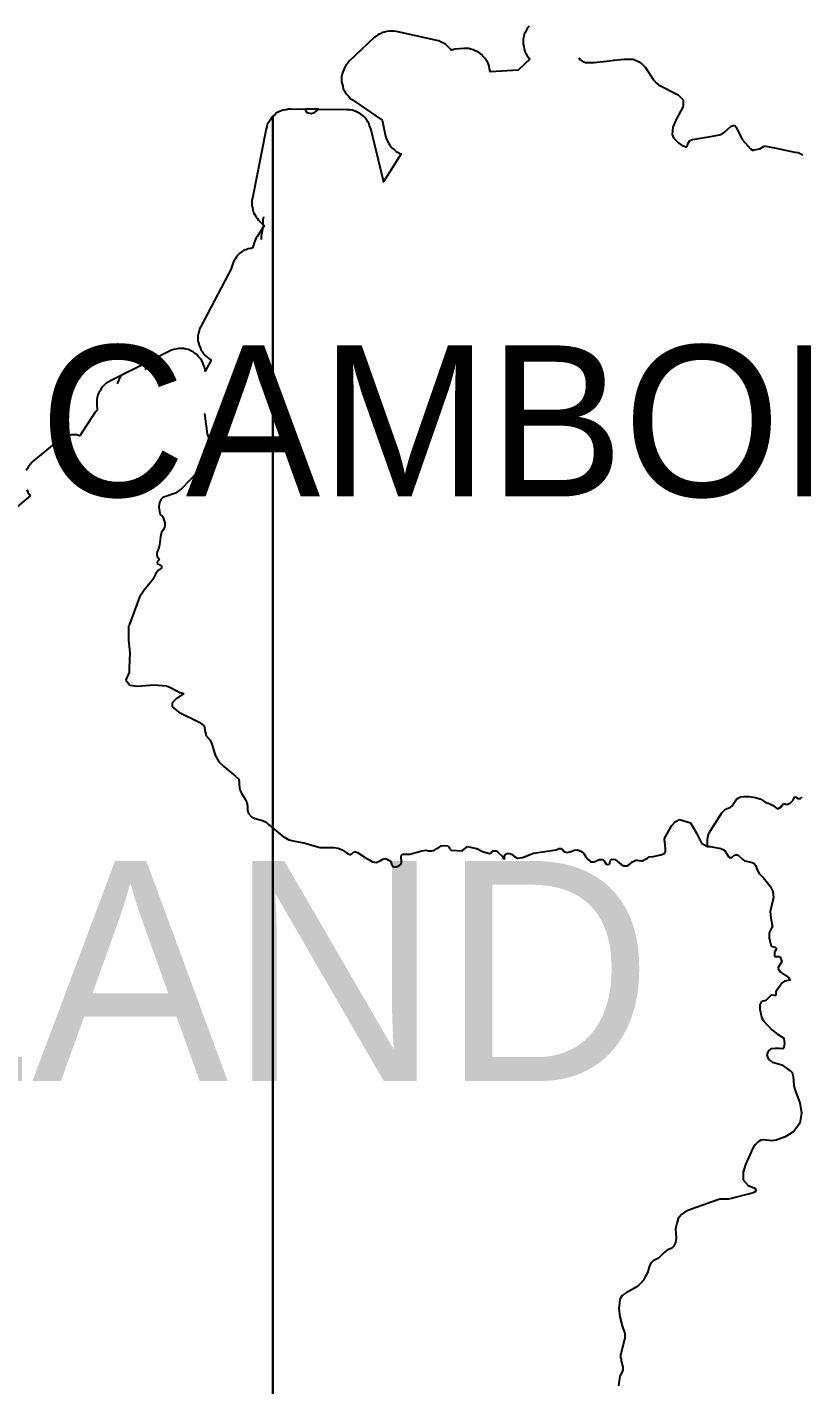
# Model space of a CAD drawing. Header units: metres. Extents: x 0 to 1325, y -1 to 773.
# Drawn here: x 1037.28 to 1051.36, y 323.47 to 348.15 of the extents above; entities that cross this region are included whole.
import ezdxf
from ezdxf.enums import TextEntityAlignment as Align

# ---------------------------------------------------------------- set-up
doc = ezdxf.new("R2010")
doc.units = ezdxf.units.M

msp = doc.modelspace()

# ---------------------------------------------------------------- linework, layer by layer
at = {"layer": 'CUT'}
for points in [[(1046.4, 348.168), (1046.37, 348.138), (1046.35, 348.098), (1046.33, 348.058), (1046.31, 348.018), (1046.3, 347.978), (1046.29, 347.928), (1046.29, 347.888), (1046.29, 347.838), (1046.3, 347.798), (1046.31, 347.748), (1046.32, 347.708), (1046.34, 347.668), (1046.36, 347.628), (1046.39, 347.598), (1046.41, 347.568), (1046.2, 347.368), (1045.69, 347.338), (1045.69, 347.348), (1045.68, 347.388), (1045.67, 347.438), (1045.66, 347.478), (1045.64, 347.518), (1045.62, 347.548), (1045.59, 347.588), (1045.56, 347.618), (1045.53, 347.648), (1045.5, 347.678), (1045.46, 347.698), (1045.42, 347.718), (1045.38, 347.738), (1045.34, 347.748), (1045.3, 347.758), (1045.26, 347.758), (1045.21, 347.758), (1045.05, 347.748), (1045.01, 347.738), (1044.98, 347.728), (1044.97, 347.748), (1044.94, 347.778), (1044.91, 347.808), (1044.88, 347.838), (1044.84, 347.858), (1044.8, 347.878), (1044.76, 347.898), (1044.72, 347.908), (1043.99, 348.068), (1043.94, 348.078), (1043.9, 348.078), (1043.86, 348.078), (1043.81, 348.068), (1043.77, 348.058), (1043.73, 348.048), (1043.69, 348.028), (1043.65, 348.008), (1043.61, 347.978), (1043.58, 347.958), (1043.13, 347.528), (1043.1, 347.488), (1043.07, 347.458), (1043.05, 347.418), (1043.03, 347.378), (1043.01, 347.338), (1043, 347.298), (1042.99, 347.248), (1042.99, 347.208), (1042.99, 347.158), (1043, 347.118), (1043.01, 347.078), (1043.02, 347.028), (1043.04, 346.988), (1043.06, 346.948), (1043.09, 346.918), (1043.12, 346.888), (1043.15, 346.848), (1043.19, 346.828), (1043.73, 346.458), (1043.79, 346.168), (1043.8, 346.128), (1043.82, 346.088), (1043.84, 346.048), (1043.86, 346.018), (1043.88, 345.978), (1043.91, 345.948), (1043.95, 345.918), (1043.98, 345.888), (1044.02, 345.868), (1044.06, 345.848), (1044.07, 345.848), (1043.75, 345.338), (1043.75, 345.358), (1043.52, 346.308), (1043.5, 346.348), (1043.49, 346.388), (1043.47, 346.428), (1043.44, 346.468), (1043.41, 346.508), (1043.38, 346.538), (1043.34, 346.568), (1043.3, 346.588), (1043.26, 346.608), (1043.22, 346.628), (1043.18, 346.638), (1043.13, 346.648), (1043.08, 346.648), (1042.06, 346.658), (1042.02, 346.658), (1041.98, 346.648), (1041.93, 346.638), (1041.89, 346.628), (1041.85, 346.608), (1041.81, 346.588), (1041.78, 346.558), (1041.74, 346.528), (1041.74, 200.068)], [(1041.74, 200.068), (1041.74, 346.528), (1041.71, 346.498), (1041.69, 346.458), (1041.66, 346.418), (1041.64, 346.378), (1041.63, 346.338), (1041.62, 346.298), (1041.37, 345.038), (1041.36, 344.998), (1041.36, 344.948), (1041.36, 344.908), (1041.37, 344.868), (1041.38, 344.828), (1041.39, 344.778), (1041.41, 344.748), (1041.43, 344.708), (1041.46, 344.668), (1041.48, 344.638), (1041.58, 344.538), (1041.46, 344.348), (1041.44, 344.318), (1041.42, 344.278), (1041.4, 344.228), (1041.39, 344.188), (1041.38, 344.148), (1041.38, 344.138), (1041.34, 344.128), (1041.29, 344.118), (1041.25, 344.098), (1041.21, 344.088), (1041.18, 344.058), (1041.14, 344.038), (1041.11, 344.008), (1041.08, 343.978), (1041.06, 343.938), (1041.03, 343.898), (1041.02, 343.868), (1041, 343.818), (1040.99, 343.778), (1040.99, 343.768), (1040.43, 342.708), (1040.41, 342.668), (1040.4, 342.628), (1040.39, 342.588), (1040.38, 342.538), (1040.38, 342.498), (1040.38, 342.448), (1040.39, 342.408), (1040.4, 342.368), (1040.42, 342.328), (1040.43, 342.288), (1040.46, 342.248), (1040.48, 342.208), (1040.51, 342.178), (1040.55, 342.148), (1040.58, 342.128), (1040.62, 342.098), (1040.51, 341.898), (1040.51, 341.918), (1040.5, 341.968), (1040.48, 342.008), (1040.47, 342.048), (1040.45, 342.088), (1040.42, 342.128), (1040.39, 342.158), (1040.36, 342.198), (1040.32, 342.218), (1040.29, 342.248), (1040.25, 342.268), (1040.21, 342.288), (1040.16, 342.298), (1040.12, 342.308), (1040.07, 342.308), (1040.03, 342.308), (1039.98, 342.298), (1039.94, 342.288), (1039.9, 342.278), (1039.86, 342.258), (1038.79, 341.718), (1038.75, 341.698), (1038.71, 341.678), (1038.68, 341.648), (1038.65, 341.618), (1038.62, 341.578), (1038.6, 341.538), (1038.58, 341.508), (1038.56, 341.468), (1038.55, 341.418), (1038.54, 341.378), (1038.54, 341.338), (1038.54, 341.288), (1038.55, 341.188), (1038.54, 341.178), (1038.51, 341.148), (1038.23, 340.718), (1038.21, 340.728), (1038.17, 340.738), (1038.13, 340.738), (1038.08, 340.738), (1038.04, 340.728), (1038, 340.718), (1037.96, 340.698), (1037.92, 340.688), (1037.88, 340.658), (1037.84, 340.638), (1037.39, 340.268), (1037.36, 340.238), (1037.33, 340.198), (1037.3, 340.168), (1037.28, 340.128), (1037.26, 340.088)], [(1037.27, 339.738), (1037.29, 339.698), (1037.31, 339.658), (1037.33, 339.628), (1037.06, 339.398)]]:
    msp.add_lwpolyline(points, dxfattribs=at)
at = {"layer": 'SCORE'}
for points in [[(1047.3, 347.588), (1047.32, 347.558)], [(1047.32, 347.558), (1047.36, 347.528)], [(1047.36, 347.528), (1047.42, 347.508)], [(1047.42, 347.508), (1047.58, 347.508)], [(1047.58, 347.508), (1047.86, 347.538)], [(1047.86, 347.538), (1047.94, 347.548)], [(1047.94, 347.548), (1048.13, 347.568)], [(1048.13, 347.568), (1048.29, 347.568)], [(1048.29, 347.568), (1048.42, 347.508)], [(1048.42, 347.508), (1048.51, 347.418)], [(1048.51, 347.418), (1048.66, 347.188)], [(1048.66, 347.188), (1048.71, 347.138)], [(1048.71, 347.138), (1048.75, 347.098)], [(1048.75, 347.098), (1049.11, 346.918)], [(1049.2, 346.708), (1049.07, 346.468)], [(1049.11, 346.918), (1049.2, 346.828)], [(1049.2, 346.828), (1049.2, 346.708)], [(1042.44, 346.578), (1042.5, 346.598), (1042.55, 346.638), (1042.57, 346.658), (1042.33, 346.658), (1042.33, 346.648), (1042.36, 346.598), (1042.44, 346.578)], [(1049.07, 346.468), (1049.01, 346.328)], [(1049.01, 346.328), (1049, 346.198)], [(1049, 346.198), (1049.02, 346.138)], [(1049.73, 346.168), (1049.89, 346.198)], [(1049.89, 346.198), (1049.95, 346.238)], [(1049.95, 346.238), (1050.07, 346.348)], [(1050.07, 346.348), (1050.13, 346.368)], [(1050.13, 346.368), (1050.16, 346.328)], [(1050.16, 346.328), (1050.27, 346.108)], [(1049.02, 346.138), (1049.07, 346.088)], [(1049.07, 346.088), (1049.1, 346.058)], [(1049.1, 346.058), (1049.12, 346.038)], [(1049.12, 346.038), (1049.16, 346.008)], [(1049.16, 346.008), (1049.25, 345.968)], [(1049.25, 345.968), (1049.27, 345.978)], [(1049.27, 345.978), (1049.28, 346.028)], [(1049.28, 346.028), (1049.32, 346.088)], [(1049.32, 346.088), (1049.37, 346.108)], [(1049.37, 346.108), (1049.73, 346.168)], [(1050.27, 346.108), (1050.42, 345.938)], [(1050.59, 345.938), (1050.67, 345.988)], [(1050.67, 345.988), (1050.7, 345.988)], [(1050.7, 345.988), (1050.89, 345.948)], [(1050.89, 345.948), (1051.23, 345.878)], [(1050.42, 345.938), (1050.47, 345.908)], [(1050.47, 345.908), (1050.49, 345.918)], [(1050.49, 345.918), (1050.59, 345.938)], [(1051.23, 345.878), (1051.29, 345.868)], [(1051.29, 345.868), (1051.37, 345.828)], [(1041.57, 344.698), (1041.56, 344.648), (1041.56, 344.558), (1041.58, 344.538), (1041.56, 344.508), (1041.53, 344.348), (1041.53, 344.288)], [(1039.42, 341.928), (1039.45, 341.968), (1039.51, 342.038), (1039.55, 342.098), (1039, 341.828), (1038.99, 341.818), (1038.96, 341.788)], [(1038.96, 341.788), (1038.91, 341.668)], [(1040.5, 341.128), (1040.55, 340.758)], [(1040.55, 340.758), (1040.57, 340.688)], [(1040.57, 340.688), (1040.61, 340.618)], [(1040.61, 340.618), (1040.7, 340.538)], [(1040.7, 340.538), (1040.73, 340.488)], [(1040.56, 340.298), (1040.51, 340.248)], [(1040.68, 340.358), (1040.56, 340.298)], [(1040.72, 340.408), (1040.68, 340.358)], [(1040.73, 340.448), (1040.72, 340.408)], [(1040.73, 340.488), (1040.73, 340.448)], [(1040.36, 340.048), (1040.08, 339.758)], [(1040.46, 340.098), (1040.36, 340.048)], [(1040.48, 340.118), (1040.46, 340.098)], [(1040.49, 340.158), (1040.48, 340.118)], [(1040.5, 340.218), (1040.49, 340.158)], [(1040.51, 340.248), (1040.5, 340.218)], [(1039.71, 339.568), (1039.68, 339.508)], [(1039.74, 339.598), (1039.71, 339.568)], [(1039.76, 339.608), (1039.74, 339.598)], [(1039.97, 339.678), (1039.76, 339.608)], [(1040.08, 339.758), (1039.97, 339.678)], [(1039.68, 339.508), (1039.67, 339.428)], [(1039.67, 339.428), (1039.68, 339.348)], [(1039.68, 339.348), (1039.69, 339.288)], [(1039.69, 339.288), (1039.74, 339.248)], [(1039.74, 339.248), (1039.78, 339.138)], [(1039.77, 339.048), (1039.76, 339.028)], [(1039.78, 339.098), (1039.77, 339.048)], [(1039.78, 339.138), (1039.78, 339.098)], [(1039.7, 338.888), (1039.68, 338.738)], [(1039.72, 338.968), (1039.7, 338.888)], [(1039.74, 338.998), (1039.72, 338.968)], [(1039.76, 339.028), (1039.74, 338.998)], [(1039.64, 338.618), (1039.63, 338.578)], [(1039.63, 338.578), (1039.63, 338.538)], [(1039.66, 338.658), (1039.64, 338.618)], [(1039.68, 338.738), (1039.66, 338.658)], [(1039.63, 338.538), (1039.67, 338.488)], [(1039.67, 338.458), (1039.64, 338.428)], [(1039.64, 338.428), (1039.64, 338.418)], [(1039.64, 338.418), (1039.64, 338.398)], [(1039.64, 338.398), (1039.66, 338.388)], [(1039.66, 338.388), (1039.69, 338.378)], [(1039.72, 338.318), (1039.66, 338.278)], [(1039.67, 338.488), (1039.68, 338.478)], [(1039.68, 338.478), (1039.67, 338.458)], [(1039.69, 338.378), (1039.71, 338.358)], [(1039.71, 338.358), (1039.72, 338.338)], [(1039.72, 338.338), (1039.72, 338.318)], [(1039.56, 338.108), (1039.4, 337.918)], [(1039.62, 338.228), (1039.56, 338.108)], [(1039.66, 338.278), (1039.62, 338.228)], [(1039.4, 337.918), (1039.32, 337.788)], [(1039.32, 337.788), (1039.13, 337.278)], [(1039.13, 337.278), (1039.12, 337.268)], [(1039.12, 337.268), (1039.12, 337.008)], [(1039.12, 337.008), (1039.14, 336.778)], [(1039.14, 336.778), (1039.13, 336.498)], [(1039.11, 336.378), (1039.08, 336.318)], [(1039.13, 336.418), (1039.11, 336.378)], [(1039.13, 336.498), (1039.13, 336.488)], [(1039.13, 336.488), (1039.13, 336.448)], [(1039.13, 336.448), (1039.13, 336.418)], [(1039.08, 336.318), (1039.07, 336.278)], [(1039.07, 336.278), (1039.14, 336.188)], [(1039.14, 336.188), (1039.28, 336.168)], [(1039.28, 336.168), (1039.58, 336.198)], [(1039.58, 336.198), (1039.81, 336.178)], [(1039.81, 336.178), (1039.88, 336.148)], [(1039.88, 336.148), (1040.05, 336.058)], [(1039.99, 335.948), (1039.91, 335.868)], [(1039.91, 335.868), (1039.91, 335.798)], [(1040.12, 336.038), (1039.99, 335.948)], [(1040.05, 336.058), (1040.12, 336.038)], [(1039.91, 335.798), (1040.03, 335.698)], [(1040.03, 335.698), (1040.4, 335.518)], [(1040.4, 335.518), (1040.49, 335.448)], [(1040.49, 335.448), (1040.5, 335.418)], [(1040.5, 335.418), (1040.51, 335.338)], [(1040.51, 335.338), (1040.52, 335.298)], [(1040.52, 335.298), (1040.53, 335.268)], [(1040.53, 335.268), (1040.6, 335.188)], [(1040.6, 335.188), (1040.63, 335.118)], [(1040.63, 335.118), (1040.69, 334.918)], [(1040.69, 334.918), (1040.76, 334.798)], [(1040.76, 334.798), (1040.85, 334.708)], [(1040.85, 334.708), (1041.06, 334.538)], [(1041.06, 334.538), (1041.12, 334.478)], [(1041.12, 334.478), (1041.13, 334.428)], [(1041.13, 334.428), (1041.13, 334.378)], [(1041.13, 334.378), (1041.14, 334.288)], [(1041.14, 334.288), (1041.17, 334.228)], [(1041.17, 334.228), (1041.24, 334.118)], [(1041.24, 334.118), (1041.27, 334.058)], [(1050.08, 333.988), (1050.17, 334.118)], [(1050.17, 334.118), (1050.2, 334.138)], [(1050.2, 334.138), (1050.24, 334.158)], [(1050.24, 334.158), (1050.3, 334.168)], [(1050.3, 334.168), (1050.4, 334.168)], [(1050.4, 334.168), (1050.51, 334.148)], [(1050.51, 334.148), (1050.61, 334.118)], [(1050.61, 334.118), (1050.7, 334.058)], [(1051.2, 334.098), (1051.23, 334.168)], [(1051.23, 334.168), (1051.29, 334.128)], [(1051.29, 334.128), (1051.33, 334.128)], [(1051.33, 334.128), (1051.36, 334.158)], [(1041.27, 334.058), (1041.28, 333.988)], [(1041.28, 333.988), (1041.28, 333.938)], [(1041.28, 333.938), (1041.28, 333.918)], [(1041.28, 333.918), (1041.3, 333.858)], [(1041.3, 333.858), (1041.35, 333.798)], [(1049.69, 333.538), (1049.9, 333.868)], [(1049.9, 333.868), (1049.97, 333.938)], [(1049.97, 333.938), (1050, 333.948)], [(1050, 333.948), (1050.05, 333.968)], [(1050.05, 333.968), (1050.08, 333.988)], [(1050.7, 334.058), (1050.76, 334.038)], [(1050.76, 334.038), (1050.82, 334.008)], [(1050.82, 334.008), (1050.92, 333.938)], [(1050.92, 333.938), (1050.95, 333.958)], [(1050.95, 333.958), (1050.98, 333.978)], [(1050.98, 333.978), (1051, 334.008)], [(1051, 334.008), (1051.02, 334.038)], [(1051.02, 334.038), (1051.08, 334.018)], [(1051.08, 334.018), (1051.15, 334.048)], [(1051.15, 334.048), (1051.2, 334.098)], [(1041.35, 333.798), (1041.42, 333.768)], [(1041.42, 333.768), (1041.55, 333.728)], [(1041.55, 333.728), (1041.62, 333.698)], [(1041.62, 333.698), (1041.66, 333.658)], [(1041.66, 333.658), (1041.91, 333.448)], [(1048.87, 333.428), (1048.99, 333.638)], [(1048.99, 333.638), (1049.05, 333.708)], [(1049.05, 333.708), (1049.13, 333.748)], [(1049.13, 333.748), (1049.33, 333.688)], [(1049.33, 333.688), (1049.44, 333.498)], [(1041.91, 333.448), (1042.03, 333.378)], [(1042.03, 333.378), (1042.11, 333.358)], [(1048.86, 333.388), (1048.87, 333.428)], [(1048.88, 333.218), (1048.86, 333.388)], [(1049.44, 333.498), (1049.53, 333.318)], [(1049.64, 333.378), (1049.65, 333.458)], [(1049.64, 333.258), (1049.64, 333.378)], [(1049.65, 333.458), (1049.69, 333.538)], [(1042.11, 333.358), (1042.33, 333.318)], [(1042.33, 333.318), (1042.49, 333.268)], [(1042.49, 333.268), (1042.6, 333.238)], [(1042.6, 333.238), (1042.85, 333.238)], [(1042.85, 333.238), (1042.93, 333.228)], [(1042.93, 333.228), (1043, 333.198)], [(1043, 333.198), (1043.1, 333.128)], [(1043.1, 333.128), (1043.15, 333.108)], [(1043.15, 333.108), (1043.17, 333.118)], [(1043.17, 333.118), (1043.19, 333.138)], [(1043.19, 333.138), (1043.21, 333.158)], [(1043.21, 333.158), (1043.25, 333.158)], [(1043.25, 333.158), (1043.28, 333.148)], [(1043.28, 333.148), (1043.42, 333.058)], [(1044.08, 333.108), (1044.11, 333.118)], [(1044.11, 333.118), (1044.23, 333.118)], [(1044.23, 333.118), (1044.45, 333.178)], [(1044.45, 333.178), (1044.52, 333.188)], [(1044.52, 333.188), (1044.57, 333.178)], [(1044.57, 333.178), (1044.6, 333.178)], [(1044.6, 333.178), (1044.63, 333.178)], [(1044.63, 333.178), (1044.68, 333.188)], [(1044.68, 333.188), (1044.72, 333.218)], [(1044.72, 333.218), (1044.76, 333.238)], [(1044.76, 333.238), (1044.8, 333.268)], [(1044.8, 333.268), (1044.86, 333.278)], [(1044.86, 333.278), (1044.92, 333.268)], [(1044.92, 333.268), (1044.94, 333.248)], [(1044.94, 333.248), (1044.95, 333.218)], [(1044.95, 333.218), (1044.98, 333.188)], [(1044.98, 333.188), (1045.18, 333.178)], [(1045.18, 333.178), (1045.28, 333.258)], [(1045.28, 333.258), (1045.41, 333.228)], [(1045.41, 333.228), (1045.44, 333.218)], [(1045.44, 333.218), (1045.45, 333.218)], [(1045.45, 333.218), (1045.55, 333.168)], [(1045.55, 333.168), (1045.68, 333.128)], [(1045.68, 333.128), (1045.71, 333.138)], [(1045.71, 333.138), (1045.72, 333.158)], [(1045.72, 333.158), (1045.75, 333.178)], [(1045.75, 333.178), (1045.8, 333.178)], [(1045.8, 333.178), (1045.82, 333.168)], [(1045.82, 333.168), (1045.92, 333.068)], [(1045.95, 333.088), (1045.97, 333.118)], [(1045.97, 333.118), (1046.02, 333.138)], [(1046.02, 333.138), (1046.08, 333.118)], [(1046.08, 333.118), (1046.13, 333.078)], [(1046.28, 333.058), (1046.48, 333.138)], [(1046.48, 333.138), (1046.89, 333.198)], [(1046.89, 333.198), (1046.92, 333.208)], [(1046.92, 333.208), (1046.94, 333.218)], [(1046.94, 333.218), (1046.97, 333.218)], [(1046.97, 333.218), (1046.98, 333.218)], [(1046.98, 333.218), (1047, 333.208)], [(1047, 333.208), (1047.02, 333.178)], [(1047.02, 333.178), (1047.05, 333.158)], [(1047.05, 333.158), (1047.09, 333.148)], [(1047.09, 333.148), (1047.16, 333.168)], [(1047.16, 333.168), (1047.22, 333.188)], [(1047.22, 333.188), (1047.28, 333.198)], [(1047.28, 333.198), (1047.35, 333.168)], [(1047.35, 333.168), (1047.39, 333.128)], [(1047.39, 333.128), (1047.43, 333.068)], [(1048.79, 333.108), (1048.86, 333.128)], [(1048.86, 333.128), (1048.88, 333.168)], [(1048.88, 333.168), (1048.88, 333.218)], [(1049.53, 333.318), (1049.64, 333.258)], [(1049.64, 333.258), (1049.69, 333.258)], [(1049.69, 333.258), (1049.88, 333.218)], [(1049.88, 333.218), (1049.95, 333.188)], [(1049.95, 333.188), (1049.97, 333.158)], [(1049.97, 333.158), (1050.02, 333.078)], [(1043.42, 333.058), (1043.56, 332.978)], [(1043.56, 332.978), (1043.62, 332.968)], [(1043.62, 332.968), (1043.69, 332.998)], [(1043.69, 332.998), (1043.74, 333.028)], [(1043.74, 333.028), (1043.79, 333.038)], [(1043.79, 333.038), (1043.87, 332.998)], [(1043.87, 332.998), (1043.89, 332.968)], [(1043.89, 332.968), (1043.9, 332.938)], [(1043.9, 332.938), (1043.91, 332.908)], [(1043.91, 332.908), (1043.94, 332.888)], [(1043.94, 332.888), (1043.98, 332.888)], [(1043.98, 332.888), (1044.02, 332.898)], [(1044.02, 332.898), (1044.05, 332.918)], [(1044.05, 332.918), (1044.07, 332.938)], [(1044.07, 333.068), (1044.08, 333.108)], [(1044.08, 332.978), (1044.07, 333.068)], [(1044.07, 332.938), (1044.08, 332.978)], [(1045.92, 333.068), (1045.92, 333.048)], [(1045.92, 333.048), (1045.93, 333.038)], [(1045.93, 333.038), (1045.96, 333.038)], [(1045.95, 333.048), (1045.95, 333.088)], [(1045.96, 333.038), (1045.95, 333.048)], [(1046.13, 333.078), (1046.19, 333.048)], [(1046.19, 333.048), (1046.28, 333.058)], [(1047.43, 333.068), (1047.47, 333.018)], [(1047.47, 333.018), (1047.52, 332.978)], [(1047.52, 332.978), (1047.58, 332.978)], [(1047.58, 332.978), (1047.68, 333.018)], [(1047.68, 333.018), (1047.74, 333.018)], [(1047.74, 333.018), (1047.76, 332.998)], [(1047.76, 332.998), (1047.8, 332.938)], [(1047.8, 332.938), (1047.83, 332.928)], [(1047.83, 332.928), (1047.86, 332.938)], [(1047.86, 332.938), (1047.88, 333.008)], [(1047.88, 333.008), (1047.9, 333.028)], [(1047.9, 333.028), (1047.96, 333.018)], [(1047.96, 333.018), (1048.07, 332.928)], [(1048.07, 332.928), (1048.12, 332.908)], [(1048.12, 332.908), (1048.18, 332.908)], [(1048.18, 332.908), (1048.23, 332.938)], [(1048.23, 332.938), (1048.28, 332.978)], [(1048.28, 332.978), (1048.34, 333.008)], [(1048.34, 333.008), (1048.36, 333.008)], [(1048.36, 333.008), (1048.43, 332.998)], [(1048.43, 332.998), (1048.47, 332.998)], [(1048.47, 332.998), (1048.5, 333.018)], [(1048.5, 333.018), (1048.55, 333.048)], [(1048.55, 333.048), (1048.58, 333.068)], [(1048.58, 333.068), (1048.65, 333.078)], [(1048.65, 333.078), (1048.79, 333.108)], [(1050.02, 333.078), (1050.04, 333.058)], [(1050.04, 333.058), (1050.08, 333.058)], [(1050.08, 333.058), (1050.14, 333.108)], [(1050.14, 333.108), (1050.19, 333.108)], [(1050.19, 333.108), (1050.21, 333.088)], [(1050.21, 333.088), (1050.28, 333.018)], [(1050.28, 333.018), (1050.31, 332.998)], [(1050.31, 332.998), (1050.35, 332.988)], [(1050.35, 332.988), (1050.45, 332.968)], [(1050.45, 332.968), (1050.49, 332.948)], [(1050.49, 332.948), (1050.51, 332.918)], [(1050.51, 332.918), (1050.54, 332.838)], [(1050.54, 332.838), (1050.56, 332.798)], [(1050.56, 332.798), (1050.58, 332.768)], [(1050.58, 332.768), (1050.66, 332.688)], [(1050.66, 332.688), (1050.78, 332.538)], [(1050.78, 332.538), (1050.83, 332.438)], [(1050.83, 332.438), (1050.84, 332.328)], [(1050.84, 332.328), (1050.78, 332.078)], [(1050.78, 332.078), (1050.79, 331.958)], [(1050.79, 331.958), (1050.82, 331.788)], [(1050.8, 331.758), (1050.76, 331.688)], [(1050.76, 331.688), (1050.76, 331.598)], [(1050.82, 331.788), (1050.8, 331.758)], [(1050.76, 331.598), (1050.78, 331.518)], [(1050.78, 331.518), (1050.8, 331.448)], [(1050.8, 331.448), (1050.82, 331.438)], [(1050.82, 331.438), (1050.87, 331.428)], [(1050.89, 331.388), (1050.86, 331.338)], [(1050.87, 331.428), (1050.89, 331.408)], [(1050.89, 331.408), (1050.89, 331.388)], [(1050.86, 331.338), (1050.86, 331.278)], [(1050.86, 331.278), (1050.86, 331.258)], [(1050.86, 331.258), (1050.88, 331.258)], [(1050.88, 331.258), (1050.94, 331.258)], [(1050.99, 331.168), (1050.92, 331.048)], [(1050.94, 331.258), (1050.96, 331.248)], [(1050.96, 331.248), (1050.99, 331.168)], [(1050.92, 331.048), (1050.96, 330.978)], [(1050.96, 330.978), (1051.11, 330.878)], [(1051, 330.778), (1050.89, 330.628)], [(1051.04, 330.808), (1051, 330.778)], [(1051.14, 330.828), (1051.04, 330.808)], [(1051.11, 330.878), (1051.14, 330.828)], [(1050.62, 330.438), (1050.59, 330.378)], [(1050.7, 330.458), (1050.62, 330.438)], [(1050.79, 330.548), (1050.7, 330.458)], [(1050.81, 330.558), (1050.79, 330.548)], [(1050.86, 330.548), (1050.81, 330.558)], [(1050.88, 330.548), (1050.86, 330.548)], [(1050.89, 330.628), (1050.88, 330.608)], [(1050.88, 330.608), (1050.88, 330.568)], [(1050.88, 330.568), (1050.88, 330.548)], [(1050.59, 330.378), (1050.59, 330.298)], [(1050.59, 330.298), (1050.61, 330.218)], [(1050.61, 330.218), (1050.63, 330.138)], [(1050.63, 330.138), (1050.66, 330.088)], [(1050.66, 330.088), (1050.81, 329.928)], [(1050.81, 329.928), (1050.91, 329.848)], [(1050.91, 329.848), (1051.02, 329.778)], [(1051.02, 329.778), (1051.03, 329.768)], [(1051.04, 329.668), (1051.02, 329.588)], [(1051.03, 329.768), (1051.04, 329.668)], [(1050.74, 329.538), (1050.72, 329.468)], [(1050.72, 329.468), (1050.75, 329.388)], [(1050.79, 329.578), (1050.74, 329.538)], [(1050.87, 329.588), (1050.79, 329.578)], [(1050.94, 329.588), (1050.87, 329.588)], [(1051.01, 329.578), (1050.94, 329.588)], [(1051.02, 329.588), (1051.01, 329.578)], [(1050.75, 329.388), (1050.82, 329.338)], [(1050.82, 329.338), (1050.99, 329.288)], [(1050.99, 329.288), (1051.12, 329.198)], [(1051.12, 329.198), (1051.14, 329.188)], [(1051.14, 329.188), (1051.18, 329.148)], [(1051.18, 329.148), (1051.2, 329.078)], [(1051.2, 329.078), (1051.21, 328.918)], [(1051.21, 328.918), (1051.23, 328.838)], [(1051.23, 328.838), (1051.32, 328.598)], [(1051.32, 328.598), (1051.35, 328.408)], [(1051.32, 328.228), (1051.21, 328.078)], [(1051.35, 328.408), (1051.32, 328.228)], [(1051.05, 327.978), (1050.89, 327.918)], [(1051.21, 328.078), (1051.05, 327.978)], [(1050.47, 327.788), (1050.33, 327.478)], [(1050.52, 327.848), (1050.47, 327.788)], [(1050.56, 327.888), (1050.52, 327.848)], [(1050.61, 327.918), (1050.56, 327.888)], [(1050.66, 327.928), (1050.61, 327.918)], [(1050.81, 327.908), (1050.66, 327.928)], [(1050.89, 327.918), (1050.81, 327.908)], [(1050.33, 327.478), (1050.29, 327.338)], [(1050.29, 327.338), (1050.29, 327.198)], [(1050.29, 327.198), (1050.38, 327.098)], [(1050.45, 326.958), (1050.02, 326.848)], [(1050.38, 327.098), (1050.46, 327.068)], [(1050.48, 326.968), (1050.45, 326.958)], [(1050.46, 327.068), (1050.5, 327.048)], [(1050.51, 326.988), (1050.48, 326.968)], [(1050.5, 327.048), (1050.52, 327.018)], [(1050.52, 327.008), (1050.51, 326.988)], [(1050.52, 327.018), (1050.52, 327.008)], [(1049.83, 326.838), (1049.35, 326.668)], [(1049.87, 326.848), (1049.83, 326.838)], [(1050.02, 326.848), (1049.87, 326.848)], [(1049.11, 326.498), (1049.08, 326.408)], [(1049.17, 326.568), (1049.11, 326.498)], [(1049.25, 326.628), (1049.17, 326.568)], [(1049.35, 326.668), (1049.25, 326.628)], [(1049.08, 326.408), (1049.06, 326.308)], [(1049.06, 326.308), (1049.07, 326.138)], [(1048.99, 325.958), (1048.91, 325.918)], [(1049.02, 325.988), (1048.99, 325.958)], [(1049.06, 326.058), (1049.02, 325.988)], [(1049.07, 326.138), (1049.06, 326.058)], [(1048.65, 325.728), (1048.62, 325.698)], [(1048.75, 325.778), (1048.65, 325.728)], [(1048.78, 325.808), (1048.75, 325.778)], [(1048.85, 325.878), (1048.78, 325.808)], [(1048.88, 325.898), (1048.85, 325.878)], [(1048.91, 325.918), (1048.88, 325.898)], [(1048.55, 325.508), (1048.51, 325.438)], [(1048.58, 325.618), (1048.55, 325.508)], [(1048.6, 325.658), (1048.58, 325.618)], [(1048.62, 325.698), (1048.6, 325.658)], [(1048.37, 325.258), (1048.16, 325.148)], [(1048.43, 325.318), (1048.37, 325.258)], [(1048.48, 325.378), (1048.43, 325.318)], [(1048.51, 325.438), (1048.48, 325.378)], [(1048.05, 325.028), (1048.04, 324.958)], [(1048.09, 325.098), (1048.05, 325.028)], [(1048.16, 325.148), (1048.09, 325.098)], [(1048.04, 324.958), (1048.03, 324.868)], [(1048.03, 324.868), (1048.05, 324.708)], [(1048.05, 324.708), (1048.09, 324.548)], [(1048.09, 324.548), (1048.14, 324.408)], [(1048.14, 324.328), (1048.06, 324.008)], [(1048.14, 324.408), (1048.14, 324.368)], [(1048.14, 324.368), (1048.14, 324.328)], [(1048.06, 324.008), (1048.06, 323.968)], [(1048.06, 323.968), (1048.07, 323.938)], [(1048.07, 323.938), (1048.07, 323.918)], [(1048.07, 323.918), (1048.09, 323.838)], [(1048.09, 323.838), (1048.1, 323.798)], [(1048.1, 323.748), (1048.09, 323.708)], [(1048.1, 323.798), (1048.1, 323.748)], [(1048.04, 323.588), (1048.02, 323.458)], [(1048.05, 323.628), (1048.04, 323.588)], [(1048.09, 323.708), (1048.05, 323.628)]]:
    msp.add_lwpolyline(points, dxfattribs=at)

# ---------------------------------------------------------------- texts
at = {"layer": 'ENGRAVE'}
for s, height, p in [('CAMBODIA', 2.746, (1047.297, 339.618)), ('THAILAND', 4, (1035.429, 328.996))]:
    msp.add_text(s, height=height, dxfattribs=at).set_placement(p, align=Align.CENTER)

doc.saveas('drawing.dxf')
